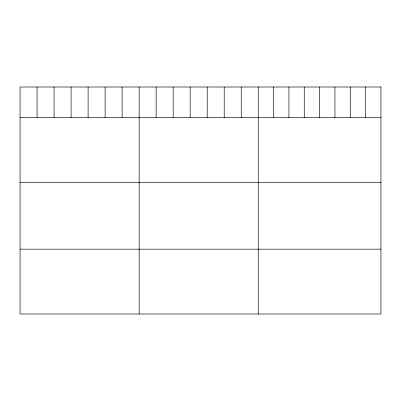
<?xml version="1.0" encoding="UTF-8"?>
<svg xmlns="http://www.w3.org/2000/svg" width="401" height="401" viewBox="0 0 401 401"><rect width="100%" height="100%" fill="white"/><g stroke="black" fill="none" stroke-linecap="round" stroke-linejoin="round"><path stroke-width="0.6" d="M20.05 117.543L380.95 117.543M20.05 182.37L380.95 182.37M20.05 249.166L380.95 249.166M365.612 87.002L365.612 117.543M350.273 87.002L350.273 117.543M334.935 87.002L334.935 117.543M319.597 87.002L319.597 117.543M304.259 87.002L304.259 117.543M288.92 87.002L288.92 117.543M273.582 87.002L273.582 117.543M258.244 87.002L258.244 313.998M241.232 87.002L241.232 117.543M224.214 87.002L224.214 117.543M207.202 87.002L207.202 117.543M190.189 87.002L190.189 117.543M173.177 87.002L173.177 117.543M156.159 87.002L156.159 117.543M139.147 87.002L139.147 313.998M122.135 87.002L122.135 117.543M105.117 87.002L105.117 117.543M88.105 87.002L88.105 117.543M71.092 87.002L71.092 117.543M54.08 87.002L54.08 117.543M37.062 87.002L37.062 117.543M380.95 87.002L20.05 87.002L20.05 313.998L380.95 313.998L380.95 87.002"/></g></svg>
